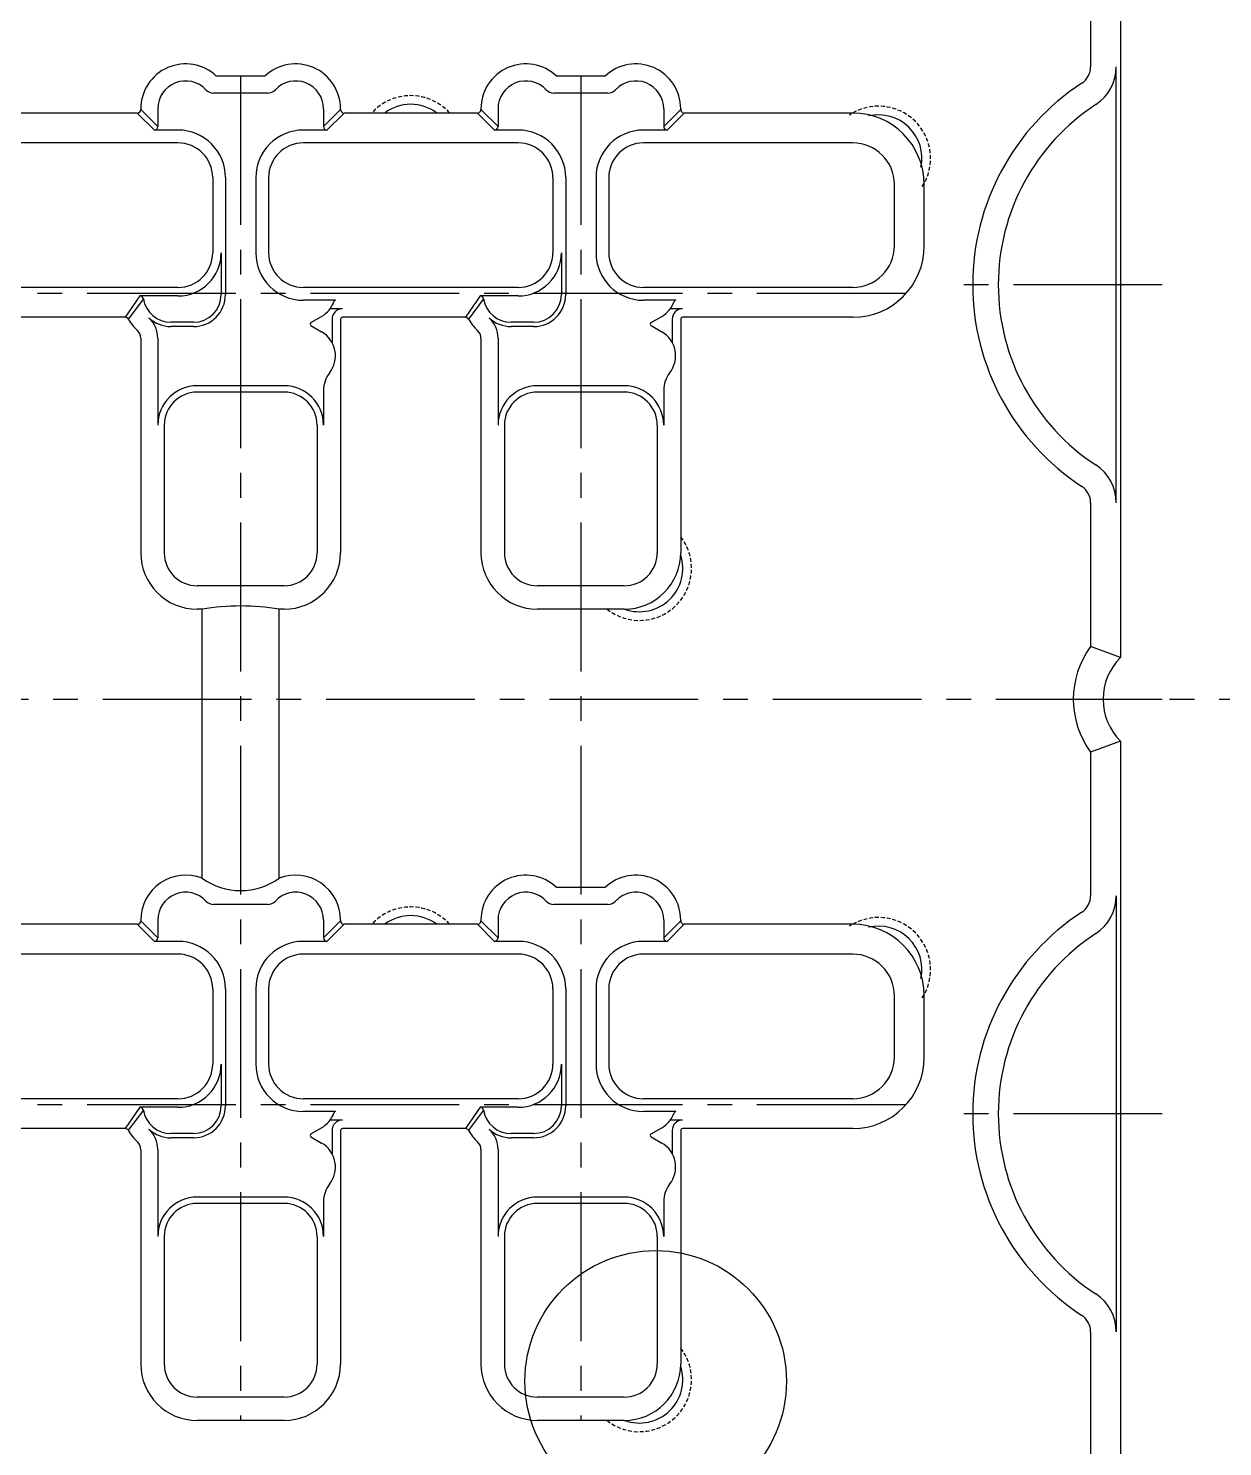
# Model space of a CAD drawing. Extents: x 1060 to 1408, y -354 to 5.
# Drawn here: x 1215.6 to 1284.3, y -151.1 to -69.4 of the extents above; entities that cross this region are included whole.
import ezdxf

# ---------------------------------------------------------------- set-up
doc = ezdxf.new("R2010")
doc.units = 0
doc.header["$LTSCALE"] = 0.45
doc.header["$MEASUREMENT"] = 0
doc.linetypes.add('CENTER2', pattern=[28.575, 19.05, -3.175, 3.175, -3.175])
doc.linetypes.add('HIDDENX2', pattern=[0.75, 0.5, -0.25])
for name, color, linetype in [('CENTER', 243, 'CENTER2'), ('DETAIL', 6, 'CONTINUOUS'), ('DIMENSION', 3, 'CONTINUOUS'), ('HIDDEN', 5, 'HIDDENX2'), ('LINE', 7, 'CONTINUOUS'), ('LINE2', 110, 'CONTINUOUS'), ('LINE3', 230, 'CONTINUOUS'), ('LINE5', 200, 'CONTINUOUS'), ('LINE6', 60, 'CONTINUOUS'), ('LINE9', 30, 'CONTINUOUS'), ('SECTION', 31, 'CONTINUOUS')]:
    doc.layers.add(name, color=color, linetype=linetype)

msp = doc.modelspace()

# ---------------------------------------------------------------- linework, layer by layer
at = {"layer": 'CENTER'}
for p, q in [((1227.77873, -72.12264), (1227.77873, -149.56054)), ((1227.77873, -72.12264), (1227.77873, -149.56054)), ((1247.36873, -72.12264), (1247.36873, -149.56054)), ((1266.08575, -84.65491), (1130.7017, -84.65491)), ((1266.08575, -84.65491), (1130.7017, -84.65491)), ((1280.85373, -84.14491), (1268.42155, -84.14491)), ((1078.39373, -108.01991), (1407.76499, -108.01991)), ((1274.62672, -108.01991), (1280.85373, -108.01991)), ((1266.08575, -131.38491), (1130.7017, -131.38491)), ((1280.85373, -131.89491), (1268.42155, -131.89491))]:
    msp.add_line(p, q, dxfattribs=at)
at = {"layer": 'DETAIL'}
for p, q in [((1278.19816, -96.69826), (1278.19816, -71.59156)), ((1278.19816, -119.34156), (1278.19816, -144.44826))]:
    msp.add_line(p, q, dxfattribs=at)
for centre, radius, start, end in [((1275.59816, -71.59156), 2.6, 303.1868577, 0), ((1237.57373, -76.25093), 2.5, 53.1301024, 126.8698976), ((1283.80873, -84.14491), 12.4, 123.1868577, 236.8131423), ((1264.50864, -76.85837), 2.5, 348.1932179, 103.0619135), ((1275.59816, -96.69826), 2.6, 0, 56.8131423), ((1250.74127, -100.47743), 2.5, 250.2542603, 18.0205661), ((1275.59816, -119.34156), 2.6, 303.1868577, 0), ((1237.57373, -122.98093), 2.5, 53.1301024, 126.8698976), ((1264.50864, -123.58837), 2.5, 348.1932179, 103.0619135), ((1283.80873, -131.89491), 12.4, 123.1868577, 236.8131423), ((1275.59816, -144.44826), 2.6, 0, 56.8131423), ((1250.74127, -147.20743), 2.5, 250.2542603, 18.0205661)]:
    msp.add_arc(centre, radius, start, end, dxfattribs=at)
at = {"layer": 'DIMENSION'}
msp.add_circle((1251.68093, -147.30245), 7.52886, dxfattribs=at)
at = {"layer": 'HIDDEN'}
for centre, start, end in [((1237.57373, -76.25093), 41.8103149, 138.1896851), ((1264.50864, -76.85837), 327.0315899, 123.8914442), ((1250.74127, -100.47743), 231.6624198, 37.5102095), ((1237.57373, -122.98093), 41.8103149, 138.1896851), ((1264.50864, -123.58837), 327.0315899, 123.8914442), ((1250.74127, -147.20743), 231.6624198, 37.5102095)]:
    msp.add_arc(centre, 3, start, end, dxfattribs=at)
at = {"layer": 'LINE'}
for p, q in [((1221.82645, -74.25093), (1222.80873, -75.23321)), ((1223.00873, -75.03321), (1222.02645, -74.05093)), ((1232.54873, -75.03321), (1233.53101, -74.05093)), ((1233.73101, -74.25093), (1232.74873, -75.23321)), ((1241.41645, -74.25093), (1242.39873, -75.23321)), ((1242.59873, -75.03321), (1241.61645, -74.05093)), ((1252.13873, -75.03321), (1253.12101, -74.05093)), ((1253.32101, -74.25093), (1252.33873, -75.23321)), ((1224.16873, -75.96991), (1211.79873, -75.96991)), ((1243.75873, -75.96991), (1231.38873, -75.96991)), ((1263.02373, -75.96991), (1250.97873, -75.96991)), ((1226.16873, -77.96991), (1226.16873, -82.29991)), ((1229.38873, -77.96991), (1229.38873, -82.29991)), ((1245.75873, -77.96991), (1245.75873, -82.29991)), ((1248.97873, -77.96991), (1248.97873, -82.29991)), ((1265.42373, -81.89991), (1265.42373, -78.36991)), ((1224.16873, -84.29991), (1211.79873, -84.29991)), ((1221.98162, -84.79105), (1221.13657, -86.0189)), ((1222.17907, -84.95926), (1221.30978, -86.11889)), ((1243.75873, -84.29991), (1231.38873, -84.29991)), ((1241.57162, -84.79105), (1240.72657, -86.0189)), ((1241.76907, -84.95926), (1240.89978, -86.11889)), ((1263.02373, -84.29991), (1250.97873, -84.29991)), ((1278.44373, -105.61159), (1276.72474, -104.98051)), ((1278.44373, -110.42823), (1276.72474, -111.05932)), ((1223.00873, -121.76321), (1222.02645, -120.78093)), ((1232.54873, -121.76321), (1233.53101, -120.78093)), ((1242.59873, -121.76321), (1241.61645, -120.78093)), ((1252.13873, -121.76321), (1253.12101, -120.78093)), ((1221.82645, -120.98093), (1222.80873, -121.96321)), ((1233.73101, -120.98093), (1232.74873, -121.96321)), ((1241.41645, -120.98093), (1242.39873, -121.96321)), ((1253.32101, -120.98093), (1252.33873, -121.96321)), ((1224.16873, -122.69991), (1211.79873, -122.69991)), ((1243.75873, -122.69991), (1231.38873, -122.69991)), ((1263.02373, -122.69991), (1250.97873, -122.69991)), ((1226.16873, -124.69991), (1226.16873, -129.02991)), ((1229.38873, -124.69991), (1229.38873, -129.02991)), ((1245.75873, -124.69991), (1245.75873, -129.02991)), ((1248.97873, -124.69991), (1248.97873, -129.02991)), ((1265.42373, -128.62991), (1265.42373, -125.09991)), ((1224.16873, -131.02991), (1211.79873, -131.02991)), ((1221.98162, -131.52105), (1221.13657, -132.7489)), ((1243.75873, -131.02991), (1231.38873, -131.02991)), ((1241.57162, -131.52105), (1240.72657, -132.7489)), ((1263.02373, -131.02991), (1250.97873, -131.02991)), ((1222.17907, -131.68926), (1221.30978, -132.84889)), ((1241.76907, -131.68926), (1240.89978, -132.84889))]:
    msp.add_line(p, q, dxfattribs=at)
for points in [[(1278.44373, -59.95991), (1278.44373, -105.61159)], [(1278.44373, -59.95991), (1278.44373, -105.61159)], [(1278.44373, -110.42823), (1278.44373, -116.91159)]]:
    msp.add_lwpolyline(points, dxfattribs=at)
msp.add_lwpolyline([(1278.44373, -110.42823), (1278.44373, -156.07991, -0.41421356), (1265.84373, -168.67991)], format="xyb", dxfattribs=at)
for centre, radius, start, end in [((1224.16873, -77.96991), 2, 0, 90), ((1231.38873, -77.96991), 2, 90, 180), ((1243.75873, -77.96991), 2, 0, 90), ((1250.97873, -77.96991), 2, 90, 180), ((1263.02373, -78.36991), 2.4, 0, 90), ((1224.16873, -82.29991), 2, 270, 0), ((1231.38873, -82.29991), 2, 180, 270), ((1243.75873, -82.29991), 2, 270, 0), ((1250.97873, -82.29991), 2, 180, 270), ((1263.02373, -81.89991), 2.4, 270, 0), ((1280.84373, -108.01991), 3.4, 134.9008722, 225.0991278), ((1224.16873, -124.69991), 2, 0, 90), ((1231.38873, -124.69991), 2, 90, 180), ((1243.75873, -124.69991), 2, 0, 90), ((1250.97873, -124.69991), 2, 90, 180), ((1263.02373, -125.09991), 2.4, 0, 90), ((1224.16873, -129.02991), 2, 270, 0), ((1231.38873, -129.02991), 2, 180, 270), ((1243.75873, -129.02991), 2, 270, 0), ((1250.97873, -129.02991), 2, 180, 270), ((1263.02373, -128.62991), 2.4, 270, 0)]:
    msp.add_arc(centre, radius, start, end, dxfattribs=at)
at = {"layer": 'LINE2'}
for p, q in [((1226.65987, -82.29991), (1226.65987, -84.70491)), ((1246.24987, -82.29991), (1246.24987, -84.70491)), ((1224.16873, -84.79105), (1221.98162, -84.79105)), ((1243.75873, -84.79105), (1241.57162, -84.79105)), ((1225.05987, -86.30491), (1223.75873, -86.30491)), ((1244.64987, -86.30491), (1243.34873, -86.30491)), ((1226.65987, -129.02991), (1226.65987, -131.43491)), ((1246.24987, -129.02991), (1246.24987, -131.43491)), ((1224.16873, -131.52105), (1221.98162, -131.52105)), ((1243.75873, -131.52105), (1241.57162, -131.52105)), ((1225.05987, -133.03491), (1223.75873, -133.03491)), ((1244.64987, -133.03491), (1243.34873, -133.03491))]:
    msp.add_line(p, q, dxfattribs=at)
for centre, radius, start, end in [((1224.16873, -82.29991), 2.49114, 270, 0), ((1243.75873, -82.29991), 2.49114, 270, 0), ((1221.98162, -84.99105), 0.2, 9.1468663, 90), ((1223.75873, -84.70491), 1.6, 189.1468663, 270), ((1225.05987, -84.70491), 1.6, 270, 0), ((1241.57162, -84.99105), 0.2, 9.1468663, 90), ((1243.34873, -84.70491), 1.6, 189.1468663, 270), ((1244.64987, -84.70491), 1.6, 270, 0), ((1224.16873, -129.02991), 2.49114, 270, 0), ((1243.75873, -129.02991), 2.49114, 270, 0), ((1221.98162, -131.72105), 0.2, 9.1468663, 90), ((1225.05987, -131.43491), 1.6, 270, 0), ((1241.57162, -131.72105), 0.2, 9.1468663, 90), ((1244.64987, -131.43491), 1.6, 270, 0), ((1223.75873, -131.43491), 1.6, 189.1468663, 270), ((1243.34873, -131.43491), 1.6, 189.1468663, 270)]:
    msp.add_arc(centre, radius, start, end, dxfattribs=at)
at = {"layer": 'LINE3'}
for p, q in [((1230.28038, -90.32991), (1225.27708, -90.32991)), ((1249.87038, -90.32991), (1244.86708, -90.32991)), ((1223.37708, -92.22991), (1223.37708, -99.57991)), ((1232.18038, -92.22991), (1232.18038, -99.57991)), ((1242.96708, -92.22991), (1242.96708, -99.57991)), ((1251.77038, -92.22991), (1251.77038, -99.57991)), ((1230.28038, -101.47991), (1225.27708, -101.47991)), ((1249.87038, -101.47991), (1244.86708, -101.47991)), ((1230.28038, -137.05991), (1225.27708, -137.05991)), ((1249.87038, -137.05991), (1244.86708, -137.05991)), ((1223.37708, -138.95991), (1223.37708, -146.30991)), ((1232.18038, -138.95991), (1232.18038, -146.30991)), ((1242.96708, -138.95991), (1242.96708, -146.30991)), ((1251.77038, -138.95991), (1251.77038, -146.30991)), ((1230.28038, -148.20991), (1225.27708, -148.20991)), ((1249.87038, -148.20991), (1244.86708, -148.20991))]:
    msp.add_line(p, q, dxfattribs=at)
for centre, start, end in [((1225.27708, -92.22991), 90, 180), ((1230.28038, -92.22991), 0, 90), ((1244.86708, -92.22991), 90, 180), ((1249.87038, -92.22991), 0, 90), ((1225.27708, -99.57991), 180, 270), ((1230.28038, -99.57991), 270, 0), ((1244.86708, -99.57991), 180, 270), ((1249.87038, -99.57991), 270, 0), ((1225.27708, -138.95991), 90, 180), ((1230.28038, -138.95991), 0, 90), ((1244.86708, -138.95991), 90, 180), ((1249.87038, -138.95991), 0, 90), ((1225.27708, -146.30991), 180, 270), ((1230.28038, -146.30991), 270, 0), ((1244.86708, -146.30991), 180, 270), ((1249.87038, -146.30991), 270, 0)]:
    msp.add_arc(centre, 1.9, start, end, dxfattribs=at)
at = {"layer": 'LINE5'}
for centre, radius, start, end in [((1227.77873, -116.17663), 13.53026, 80.5355377, 99.4644623), ((1227.77873, -115.17365), 3.86316, 234.8361555, 305.1638445)]:
    msp.add_arc(centre, radius, start, end, dxfattribs=at)
at = {"layer": 'LINE6'}
for p, q in [((1233.63987, -85.52776), (1232.93287, -85.52776)), ((1253.22987, -85.52776), (1252.52287, -85.52776)), ((1233.03987, -86.12776), (1233.03987, -87.46238)), ((1252.62987, -86.12776), (1252.62987, -87.46238)), ((1233.63987, -132.25776), (1232.93287, -132.25776)), ((1253.22987, -132.25776), (1252.52287, -132.25776)), ((1233.03987, -132.85776), (1233.03987, -134.19238)), ((1252.62987, -132.85776), (1252.62987, -134.19238))]:
    msp.add_line(p, q, dxfattribs=at)
for centre in [(1233.63987, -86.12776), (1253.22987, -86.12776), (1233.63987, -132.85776), (1253.22987, -132.85776)]:
    msp.add_arc(centre, 0.6, 90, 180, dxfattribs=at)
at = {"layer": 'LINE9'}
for p, q in [((1229.33938, -73.10491), (1226.21808, -73.10491)), ((1248.92938, -73.10491), (1245.80808, -73.10491)), ((1223.00873, -74.00491), (1223.00873, -75.03321)), ((1232.54873, -74.00491), (1232.54873, -75.03321)), ((1242.59873, -74.00491), (1242.59873, -75.03321)), ((1252.13873, -74.00491), (1252.13873, -75.03321)), ((1224.16873, -75.23321), (1222.80873, -75.23321)), ((1232.74873, -75.23321), (1231.38873, -75.23321)), ((1243.75873, -75.23321), (1242.39873, -75.23321)), ((1252.33873, -75.23321), (1250.97873, -75.23321)), ((1226.90544, -77.96991), (1226.90544, -84.70491)), ((1228.65202, -77.96991), (1228.65202, -82.29991)), ((1246.49544, -77.96991), (1246.49544, -84.70491)), ((1248.24202, -77.96991), (1248.24202, -82.29991)), ((1233.2474, -85.03662), (1231.38873, -85.03662)), ((1252.8374, -85.03662), (1250.97873, -85.03662)), ((1225.05987, -86.55048), (1223.75873, -86.55048)), ((1231.82947, -86.32431), (1232.43873, -85.97255)), ((1231.82947, -86.49752), (1232.43873, -86.84927)), ((1244.64987, -86.55048), (1243.34873, -86.55048)), ((1251.41947, -86.32431), (1252.02873, -85.97255)), ((1251.41947, -86.49752), (1252.02873, -86.84927)), ((1223.00873, -87.22472), (1223.00873, -92.22991)), ((1242.59873, -87.22472), (1242.59873, -92.22991)), ((1230.28038, -89.96156), (1225.27708, -89.96156)), ((1232.54873, -90.21983), (1232.54873, -92.22991)), ((1249.87038, -89.96156), (1244.86708, -89.96156)), ((1252.13873, -90.21983), (1252.13873, -92.22991)), ((1229.33938, -119.83491), (1226.21808, -119.83491)), ((1248.92938, -119.83491), (1245.80808, -119.83491)), ((1223.00873, -120.73491), (1223.00873, -121.76321)), ((1232.54873, -120.73491), (1232.54873, -121.76321)), ((1242.59873, -120.73491), (1242.59873, -121.76321)), ((1252.13873, -120.73491), (1252.13873, -121.76321)), ((1224.16873, -121.96321), (1222.80873, -121.96321)), ((1232.74873, -121.96321), (1231.38873, -121.96321)), ((1243.75873, -121.96321), (1242.39873, -121.96321)), ((1252.33873, -121.96321), (1250.97873, -121.96321)), ((1226.90544, -124.69991), (1226.90544, -131.43491)), ((1228.65202, -124.69991), (1228.65202, -129.02991)), ((1246.49544, -124.69991), (1246.49544, -131.43491)), ((1248.24202, -124.69991), (1248.24202, -129.02991)), ((1233.2474, -131.76662), (1231.38873, -131.76662)), ((1252.8374, -131.76662), (1250.97873, -131.76662)), ((1231.82947, -133.05431), (1232.43873, -132.70255)), ((1251.41947, -133.05431), (1252.02873, -132.70255)), ((1223.00873, -133.95472), (1223.00873, -138.95991)), ((1225.05987, -133.28048), (1223.75873, -133.28048)), ((1231.82947, -133.22752), (1232.43873, -133.57927)), ((1242.59873, -133.95472), (1242.59873, -138.95991)), ((1244.64987, -133.28048), (1243.34873, -133.28048)), ((1251.41947, -133.22752), (1252.02873, -133.57927)), ((1230.28038, -136.69156), (1225.27708, -136.69156)), ((1232.54873, -136.94983), (1232.54873, -138.95991)), ((1249.87038, -136.69156), (1244.86708, -136.69156)), ((1252.13873, -136.94983), (1252.13873, -138.95991))]:
    msp.add_line(p, q, dxfattribs=at)
for centre, radius, start, end in [((1224.60873, -74.00491), 1.6, 42.9858861, 180), ((1230.94873, -74.00491), 1.6, 0, 137.0141139), ((1244.19873, -74.00491), 1.6, 42.9858861, 180), ((1250.53873, -74.00491), 1.6, 0, 137.0141139), ((1226.21808, -72.50491), 0.6, 222.9858861, 270), ((1229.33938, -72.50491), 0.6, 270, 317.0141139), ((1245.80808, -72.50491), 0.6, 222.9858861, 270), ((1248.92938, -72.50491), 0.6, 270, 317.0141139), ((1222.80873, -75.03321), 0.2, 270, 0), ((1232.74873, -75.03321), 0.2, 180, 270), ((1242.39873, -75.03321), 0.2, 270, 0), ((1252.33873, -75.03321), 0.2, 180, 270), ((1224.16873, -77.96991), 2.73671, 0, 90), ((1231.38873, -77.96991), 2.73671, 90, 180), ((1243.75873, -77.96991), 2.73671, 0, 90), ((1250.97873, -77.96991), 2.73671, 90, 180), ((1231.38873, -82.29991), 2.73671, 180, 270), ((1250.97873, -82.29991), 2.73671, 180, 270), ((1225.05987, -84.70491), 1.84557, 270, 0), ((1244.64987, -84.70491), 1.84557, 270, 0), ((1231.63873, -84.58691), 1.6, 300, 341.1339194), ((1233.2474, -85.13662), 0.1, 90, 161.1339194), ((1251.22873, -84.58691), 1.6, 300, 341.1339194), ((1252.8374, -85.13662), 0.1, 90, 161.1339194), ((1223.75873, -84.70491), 1.84557, 226.9971007, 270), ((1221.40873, -87.22472), 1.6, 360, 46.9971007), ((1231.87947, -86.41091), 0.1, 120, 240), ((1243.34873, -84.70491), 1.84557, 226.9971007, 270), ((1240.99873, -87.22472), 1.6, 360, 46.9971007), ((1251.46947, -86.41091), 0.1, 120, 240), ((1231.63873, -88.23491), 1.6, 321.6629103, 60), ((1251.22873, -88.23491), 1.6, 321.6629103, 60), ((1234.14873, -90.21983), 1.6, 141.6629103, 180), ((1253.73873, -90.21983), 1.6, 141.6629103, 180), ((1225.27708, -92.22991), 2.26835, 90, 180), ((1230.28038, -92.22991), 2.26835, 0, 90), ((1244.86708, -92.22991), 2.26835, 90, 180), ((1249.87038, -92.22991), 2.26835, 0, 90), ((1224.60873, -120.73491), 1.6, 42.9858861, 180), ((1230.94873, -120.73491), 1.6, 0, 137.0141139), ((1244.19873, -120.73491), 1.6, 42.9858861, 180), ((1250.53873, -120.73491), 1.6, 0, 137.0141139), ((1226.21808, -119.23491), 0.6, 222.9858861, 270), ((1229.33938, -119.23491), 0.6, 270, 317.0141139), ((1245.80808, -119.23491), 0.6, 222.9858861, 270), ((1248.92938, -119.23491), 0.6, 270, 317.0141139), ((1222.80873, -121.76321), 0.2, 270, 0), ((1224.16873, -124.69991), 2.73671, 0, 90), ((1231.38873, -124.69991), 2.73671, 90, 180), ((1232.74873, -121.76321), 0.2, 180, 270), ((1242.39873, -121.76321), 0.2, 270, 0), ((1243.75873, -124.69991), 2.73671, 0, 90), ((1250.97873, -124.69991), 2.73671, 90, 180), ((1252.33873, -121.76321), 0.2, 180, 270), ((1231.38873, -129.02991), 2.73671, 180, 270), ((1250.97873, -129.02991), 2.73671, 180, 270), ((1225.05987, -131.43491), 1.84557, 270, 0), ((1244.64987, -131.43491), 1.84557, 270, 0), ((1231.63873, -131.31691), 1.6, 300, 341.1339194), ((1233.2474, -131.86662), 0.1, 90, 161.1339194), ((1251.22873, -131.31691), 1.6, 300, 341.1339194), ((1252.8374, -131.86662), 0.1, 90, 161.1339194), ((1223.75873, -131.43491), 1.84557, 226.9971007, 270), ((1221.40873, -133.95472), 1.6, 360, 46.9971007), ((1231.87947, -133.14091), 0.1, 120, 240), ((1243.34873, -131.43491), 1.84557, 226.9971007, 270), ((1240.99873, -133.95472), 1.6, 360, 46.9971007), ((1251.46947, -133.14091), 0.1, 120, 240), ((1231.63873, -134.96491), 1.6, 321.6629103, 60), ((1251.22873, -134.96491), 1.6, 321.6629103, 60), ((1234.14873, -136.94983), 1.6, 141.6629103, 180), ((1253.73873, -136.94983), 1.6, 141.6629103, 180), ((1225.27708, -138.95991), 2.26835, 90, 180), ((1230.28038, -138.95991), 2.26835, 0, 90), ((1244.86708, -138.95991), 2.26835, 90, 180), ((1249.87038, -138.95991), 2.26835, 0, 90)]:
    msp.add_arc(centre, radius, start, end, dxfattribs=at)
at = {"layer": 'SECTION'}
for p, q in [((1229.18091, -72.12264), (1226.37655, -72.12264)), ((1248.77091, -72.12264), (1245.96655, -72.12264)), ((1221.82645, -74.25093), (1214.14101, -74.25093)), ((1222.02645, -74.00491), (1222.02645, -74.05093)), ((1233.53101, -74.00491), (1233.53101, -74.05093)), ((1241.41645, -74.25093), (1233.73101, -74.25093)), ((1241.61645, -74.00491), (1241.61645, -74.05093)), ((1253.12101, -74.00491), (1253.12101, -74.05093)), ((1263.02373, -74.25093), (1253.32101, -74.25093)), ((1267.14271, -81.89991), (1267.14271, -78.36991)), ((1221.13657, -86.0189), (1214.04987, -86.0189)), ((1233.53101, -86.12776), (1233.53101, -99.57991)), ((1240.72657, -86.0189), (1233.63987, -86.0189)), ((1253.12101, -86.12776), (1253.12101, -99.57991)), ((1263.02373, -86.0189), (1253.22987, -86.0189)), ((1222.02645, -87.22472), (1222.02645, -99.57991)), ((1241.61645, -87.22472), (1241.61645, -99.57991)), ((1225.55387, -102.83054), (1225.27708, -102.83054)), ((1225.55387, -118.33182), (1225.55387, -102.83054)), ((1230.28038, -102.83054), (1230.00359, -102.83054)), ((1230.00359, -118.33182), (1230.00359, -102.83054)), ((1249.87038, -102.83054), (1244.86708, -102.83054)), ((1248.77091, -118.85264), (1245.96655, -118.85264)), ((1222.02645, -120.73491), (1222.02645, -120.78093)), ((1233.53101, -120.73491), (1233.53101, -120.78093)), ((1241.61645, -120.73491), (1241.61645, -120.78093)), ((1253.12101, -120.73491), (1253.12101, -120.78093)), ((1221.82645, -120.98093), (1214.14101, -120.98093)), ((1241.41645, -120.98093), (1233.73101, -120.98093)), ((1263.02373, -120.98093), (1253.32101, -120.98093)), ((1267.14271, -128.62991), (1267.14271, -125.09991)), ((1221.13657, -132.7489), (1214.04987, -132.7489)), ((1233.53101, -132.85776), (1233.53101, -146.30991)), ((1240.72657, -132.7489), (1233.63987, -132.7489)), ((1253.12101, -132.85776), (1253.12101, -146.30991)), ((1263.02373, -132.7489), (1253.22987, -132.7489)), ((1222.02645, -133.95472), (1222.02645, -146.30991)), ((1241.61645, -133.95472), (1241.61645, -146.30991)), ((1230.28038, -149.56054), (1225.27708, -149.56054)), ((1249.87038, -149.56054), (1244.86708, -149.56054))]:
    msp.add_line(p, q, dxfattribs=at)
for points in [[(1276.72474, -59.95991), (1276.72474, -71.59156)], [(1276.72474, -96.69826), (1276.72474, -104.98051)], [(1276.72474, -96.69826), (1276.72474, -104.98051)], [(1276.72474, -111.05932), (1276.72474, -119.34156)]]:
    msp.add_lwpolyline(points, dxfattribs=at)
msp.add_lwpolyline([(1276.72474, -144.44826), (1276.72474, -156.07991, -0.41421356), (1265.84373, -166.96093)], format="xyb", dxfattribs=at)
for centre, radius, start, end in [((1224.60873, -74.00491), 2.58228, 46.7960439, 180), ((1230.94873, -74.00491), 2.58228, 0, 133.2039561), ((1244.19873, -74.00491), 2.58228, 46.7960439, 180), ((1250.53873, -74.00491), 2.58228, 0, 133.2039561), ((1275.59816, -71.59156), 1.12659, 303.1868577, 0), ((1283.80873, -84.14491), 13.87341, 123.1868577, 236.8131423), ((1221.82645, -74.05093), 0.2, 270, 360), ((1233.73101, -74.05093), 0.2, 180, 270), ((1241.41645, -74.05093), 0.2, 270, 360), ((1253.32101, -74.05093), 0.2, 180, 270), ((1263.02373, -78.36991), 4.11898, 0, 90), ((1263.02373, -81.89991), 4.11898, 270, 0), ((1221.13657, -86.2189), 0.2, 30.0013339, 90), ((1223.75873, -84.70491), 2.82785, 210.0013339, 226.9971007), ((1233.63987, -86.12776), 0.10886, 90, 180), ((1240.72657, -86.2189), 0.2, 30.0013339, 90), ((1243.34873, -84.70491), 2.82785, 210.0013339, 226.9971007), ((1253.22987, -86.12776), 0.10886, 90, 180), ((1221.40873, -87.22472), 0.61772, 360, 46.9971007), ((1240.99873, -87.22472), 0.61772, 360, 46.9971007), ((1275.59816, -96.69826), 1.12659, 0, 56.8131423), ((1225.27708, -99.57991), 3.25063, 180, 270), ((1230.28038, -99.57991), 3.25063, 270, 0), ((1244.86708, -99.57991), 3.25063, 180, 270), ((1249.87038, -99.57991), 3.25063, 270, 0), ((1280.84373, -108.01991), 5.11898, 143.5763448, 216.4236552), ((1224.60873, -120.73491), 2.58228, 68.5302127, 180), ((1230.94873, -120.73491), 2.58228, 0, 111.4697873), ((1244.19873, -120.73491), 2.58228, 46.7960439, 180), ((1250.53873, -120.73491), 2.58228, 0, 133.2039561), ((1275.59816, -119.34156), 1.12659, 303.1868577, 0), ((1221.82645, -120.78093), 0.2, 270, 360), ((1233.73101, -120.78093), 0.2, 180, 270), ((1241.41645, -120.78093), 0.2, 270, 360), ((1253.32101, -120.78093), 0.2, 180, 270), ((1283.80873, -131.89491), 13.87341, 123.1868577, 236.8131423), ((1263.02373, -125.09991), 4.11898, 0, 90), ((1263.02373, -128.62991), 4.11898, 270, 0), ((1221.13657, -132.9489), 0.2, 30.0013339, 90), ((1223.75873, -131.43491), 2.82785, 210.0013339, 226.9971007), ((1233.63987, -132.85776), 0.10886, 90, 180), ((1240.72657, -132.9489), 0.2, 30.0013339, 90), ((1243.34873, -131.43491), 2.82785, 210.0013339, 226.9971007), ((1253.22987, -132.85776), 0.10886, 90, 180), ((1221.40873, -133.95472), 0.61772, 360, 46.9971007), ((1240.99873, -133.95472), 0.61772, 360, 46.9971007), ((1275.59816, -144.44826), 1.12659, 0, 56.8131423), ((1225.27708, -146.30991), 3.25063, 180, 270), ((1230.28038, -146.30991), 3.25063, 270, 0), ((1244.86708, -146.30991), 3.25063, 180, 270), ((1249.87038, -146.30991), 3.25063, 270, 0)]:
    msp.add_arc(centre, radius, start, end, dxfattribs=at)

doc.saveas('drawing.dxf')
